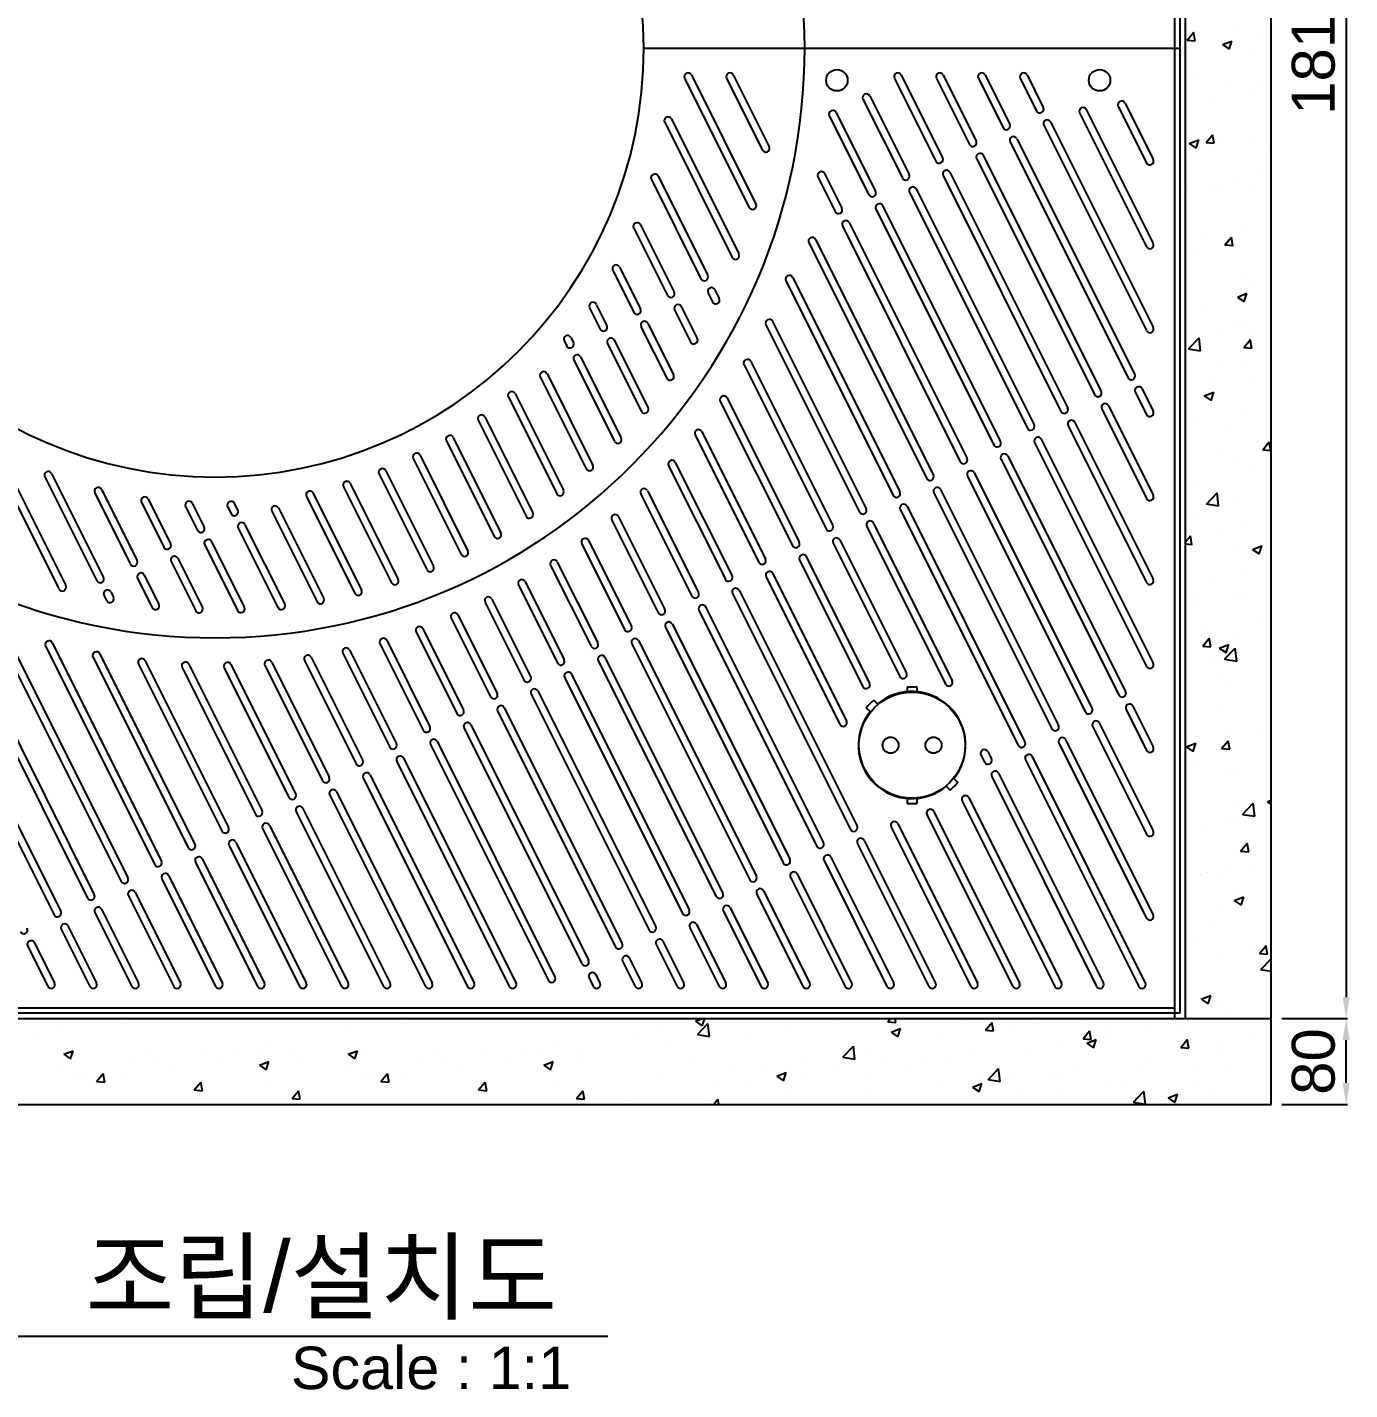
# Model space of a CAD drawing. Header units: millimetres. Extents: x 19970 to 27858, y -49763 to -44184.
# Drawn here: x 21635 to 22868, y -46984 to -45713 of the extents above; entities that cross this region are included whole.
import ezdxf
from ezdxf.enums import TextEntityAlignment as Align

# ---------------------------------------------------------------- set-up
doc = ezdxf.new("R2010")
doc.units = ezdxf.units.MM
doc.layers.add('TEXT', color=7, linetype='Continuous')
doc.layers.add('받침틀', color=251, linetype='Continuous')
doc.styles.get("Standard").update_dxf_attribs({"font": 'arial.ttf'})
doc.dimstyles.new('ISO-25', dxfattribs={"dimtxt": 40, "dimasz": 20, "dimexe": 1.25, "dimexo": 10, "dimgap": 10, "dimtad": 1, "dimdec": 0, "dimtxsty": 'Standard', "dimcen": 2.5, "dimclrd": 3, "dimclre": 3, "dimclrt": 3, "dimadec": 0, "dimazin": 0, "dimtfac": 1, "dimtdec": 0, "dimtmove": 0, "dimatfit": 3, "dimfxl": 0, "dimarcsym": 0})

# ---------------------------------------------------------------- blocks, each defined once
blk = doc.blocks.new('*D30')
at = {"color": 3, "lineweight": -2, "transparency": 16777216}
for p, q in [((22845.5, -44827.9), (22866.1, -44827.9)), ((22864.8, -44847.9), (22864.8, -46617.9)), ((22804.9, -46637.9), (22866.1, -46637.9))]:
    blk.add_line(p, q, dxfattribs=at)
at = {"color": 3, "transparency": 16777216}
for points in [[(22861.5, -44847.9), (22868.2, -44847.9), (22864.8, -44827.9)], [(22861.5, -46617.9), (22868.2, -46617.9), (22864.8, -46637.9)]]:
    blk.add_solid(points, dxfattribs=at)
at = {"layer": 'Defpoints', "color": 0, "transparency": 16777216}
for p in [(22835.5, -44827.9), (22794.9, -46637.9), (22864.8, -46637.9)]:
    blk.add_point(p, dxfattribs=at)
at = {"color": 3, "transparency": 16777216, "insert": (22834.4, -45732.9), "char_height": 40, "attachment_point": 5, "rotation": 90}
blk.add_mtext('1810', dxfattribs=at)
blk = doc.blocks.new('*D31')
at = {"color": 3, "lineweight": -2, "transparency": 16777216}
for p, q in [((22854.8, -46637.9), (22863.6, -46637.9)), ((22864.8, -46697.9), (22864.8, -46657.9)), ((22804.9, -46717.9), (22866.1, -46717.9))]:
    blk.add_line(p, q, dxfattribs=at)
at = {"color": 3, "transparency": 16777216}
for points in [[(22861.5, -46657.9), (22868.2, -46657.9), (22864.8, -46637.9)], [(22861.5, -46697.9), (22868.2, -46697.9), (22864.8, -46717.9)]]:
    blk.add_solid(points, dxfattribs=at)
at = {"layer": 'Defpoints', "color": 0, "transparency": 16777216}
for p in [(22864.8, -46637.9), (22864.8, -46637.9), (22794.9, -46717.9)]:
    blk.add_point(p, dxfattribs=at)
at = {"color": 3, "transparency": 16777216, "insert": (22834.4, -46677.9), "char_height": 40, "attachment_point": 5, "rotation": 90}
blk.add_mtext('80', dxfattribs=at)
blk = doc.blocks.new('AG1818')
for p, q in [((18810.4, -47756.5), (18810.4, -48656.5)), ((18310.4, -48656.5), (18810.4, -48656.5)), ((18810.4, -48656.5), (18810.4, -49556.5)), ((18348.4, -48684.7), (18408.6, -48805.1)), ((18354.7, -48681.5), (18414.9, -48801.9)), ((18387.6, -48684.7), (18421.1, -48751.6)), ((18393.8, -48681.5), (18427.3, -48748.5)), ((18544.1, -48684.7), (18582.8, -48762)), ((18550.4, -48681.5), (18589, -48758.9)), ((18583.2, -48684.7), (18614.1, -48746.3)), ((18589.5, -48681.5), (18620.3, -48743.2)), ((18622.4, -48684.7), (18645.4, -48730.7)), ((18628.6, -48681.5), (18651.6, -48727.6)), ((18661.5, -48684.7), (18676.7, -48715)), ((18667.8, -48681.5), (18682.9, -48711.9)), ((18521, -48701), (18557.7, -48774.5)), ((18489.6, -48716.5), (18526.4, -48790.2)), ((18514.7, -48704.2), (18551.5, -48777.6)), ((18723, -48713.9), (18785.4, -48838.6)), ((18752.9, -48710.9), (18779.2, -48763.5)), ((18759.2, -48707.8), (18785.4, -48760.4)), ((18329.8, -48725.6), (18392.8, -48851.7)), ((18336.1, -48722.5), (18399.1, -48848.5)), ((18483.3, -48719.7), (18520.2, -48793.3)), ((18683.4, -48728.4), (18779.2, -48920)), ((18689.6, -48725.3), (18785.4, -48916.9)), ((18716.8, -48717), (18779.2, -48841.8)), ((18658.3, -48741), (18768.3, -48960.8)), ((18652.1, -48744.1), (18762, -48964)), ((18620.8, -48759.8), (18730.7, -48979.6)), ((18627, -48756.6), (18737, -48976.5)), ((18317.4, -48779.1), (18363.6, -48871.6)), ((18323.7, -48776), (18369.9, -48868.4)), ((18472.7, -48776.7), (18488.8, -48808.9)), ((18479, -48773.6), (18495.1, -48805.8)), ((18589.5, -48775.4), (18699.4, -48995.3)), ((18595.7, -48772.3), (18705.7, -48992.2)), ((18558.2, -48791.1), (18668.1, -49010.9)), ((18564.4, -48787.9), (18674.4, -49007.8)), ((18533.1, -48803.6), (18643.1, -49023.5)), ((18526.9, -48806.7), (18636.8, -49026.6)), ((18300.9, -48824.4), (18332.3, -48887.2)), ((18307.2, -48821.2), (18338.6, -48884.1)), ((18495.6, -48822.4), (18605.5, -49042.2)), ((18501.8, -48819.2), (18611.8, -49039.1)), ((18464.2, -48838), (18574.2, -49057.9)), ((18470.5, -48834.9), (18580.4, -49054.8)), ((18281.5, -48863.8), (18301, -48902.9)), ((18287.7, -48860.7), (18307.3, -48899.7)), ((18376.6, -48881.8), (18380.7, -48890)), ((18442.9, -48873.6), (18542.9, -49073.5)), ((18449.2, -48870.5), (18549.1, -49070.4)), ((18370.3, -48885), (18374.4, -48893.1)), ((18259.8, -48898.6), (18269.7, -48918.5)), ((18266, -48895.5), (18276, -48915.4)), ((18339, -48900.6), (18353.9, -48930.5)), ((18345.3, -48897.5), (18360.2, -48927.3)), ((18307.7, -48916.3), (18331.7, -48964.3)), ((18314, -48913.1), (18338, -48961.2)), ((18424.3, -48914.6), (18511.6, -49089.2)), ((18430.5, -48911.5), (18517.8, -49086.1)), ((18236.1, -48929.6), (18238.4, -48934.2)), ((18242.4, -48926.5), (18244.7, -48931)), ((18276.4, -48931.9), (18308, -48995.1)), ((18282.7, -48928.8), (18314.3, -48992)), ((18251.4, -48944.5), (18289.2, -49020.1)), ((18245.1, -48947.6), (18282.9, -49023.2)), ((18403.8, -48951.9), (18480.3, -49104.8)), ((18410.1, -48948.8), (18486.5, -49101.7)), ((18213.8, -48963.2), (18256.6, -49048.8)), ((18220.1, -48960.1), (18262.9, -49045.7)), ((18184, -48981.8), (18229.1, -49072.1)), ((18190.2, -48978.7), (18235.3, -49068.9)), ((18388, -48982.8), (18455.2, -49117.4)), ((18768.7, -48977.4), (18779.2, -48998.3)), ((18775, -48974.3), (18785.4, -48995.2)), ((18381.7, -48986), (18449, -49120.5)), ((18737.4, -48993), (18779.2, -49076.6)), ((18743.7, -48989.9), (18785.4, -49073.4)), ((18155.7, -49003.6), (18200.5, -49093.1)), ((18162, -49000.5), (18206.7, -49089.9)), ((18706.1, -49008.7), (18779.2, -49154.8)), ((18712.4, -49005.6), (18785.4, -49151.7)), ((18132.4, -49019.6), (18177, -49108.8)), ((18358.2, -49017.3), (18417.7, -49136.2)), ((18364.5, -49014.1), (18423.9, -49133)), ((18681.1, -49021.2), (18785.4, -49230)), ((17700.8, -49032.8), (17764.8, -49160.9)), ((17707, -49029.7), (17771.1, -49157.8)), ((18126.2, -49022.7), (18170.8, -49111.9)), ((18674.8, -49024.4), (18779.2, -49233.1)), ((18095.3, -49039.3), (18140, -49128.7)), ((18101.6, -49036.1), (18146.3, -49125.6)), ((18333.5, -49046), (18386.4, -49151.8)), ((18339.7, -49042.9), (18392.6, -49148.7)), ((18643.5, -49040), (18753.4, -49259.9)), ((18649.8, -49036.9), (18759.7, -49256.7)), ((17751.7, -49056.4), (17800.1, -49153.3)), ((17757.9, -49053.2), (17806.4, -49150.2)), ((18063.4, -49053.7), (18108, -49142.9)), ((18069.7, -49050.6), (18114.3, -49139.8)), ((18612.2, -49055.7), (18722.1, -49275.5)), ((18618.5, -49052.5), (18728.4, -49272.4)), ((17798.2, -49071.2), (17831.4, -49137.6)), ((17804.5, -49068.1), (17837.7, -49134.5)), ((18001.9, -49071.6), (18047.1, -49162)), ((18030.2, -49065.6), (18075, -49155.1)), ((18036.4, -49062.4), (18081.2, -49152)), ((18307.5, -49072.4), (18355.1, -49167.5)), ((18313.8, -49069.3), (18361.3, -49164.3)), ((18580.9, -49071.3), (18690.8, -49291.2)), ((18587.2, -49068.2), (18697.1, -49288.1)), ((17841.8, -49080.1), (17862.7, -49122)), ((17848, -49076.9), (17869, -49118.9)), ((17882.9, -49084.1), (17894.1, -49106.3)), ((17889.2, -49081), (17900.3, -49103.2)), ((17922.2, -49084.3), (17925.4, -49090.7)), ((17928.4, -49081.2), (17931.6, -49087.6)), ((17995.6, -49074.7), (18040.8, -49165.1)), ((18555.9, -49083.8), (18665.8, -49303.7)), ((17963.4, -49088.5), (18005.6, -49172.8)), ((17969.6, -49085.3), (18011.8, -49169.7)), ((18280.5, -49096.6), (18323.7, -49183.1)), ((18286.8, -49093.5), (18330, -49180)), ((18549.6, -49087), (18659.5, -49306.8)), ((17932.1, -49104.1), (17969.1, -49178.2)), ((17938.3, -49101), (17975.4, -49175.1)), ((18518.3, -49102.6), (18591.8, -49249.6)), ((18524.5, -49099.5), (18598, -49246.5)), ((17900.8, -49119.8), (17931.4, -49181.1)), ((17907, -49116.6), (17937.7, -49178)), ((18252.4, -49118.8), (18292.4, -49198.8)), ((18258.7, -49115.6), (18298.7, -49195.6)), ((18487, -49118.3), (18549.1, -49242.5)), ((18493.2, -49115.1), (18555.4, -49239.4)), ((17869.5, -49135.4), (17892.4, -49181.2)), ((17875.7, -49132.3), (17898.6, -49178.1)), ((18229.6, -49135.8), (18267.4, -49211.3)), ((18455.7, -49133.9), (18514.7, -49251.9)), ((18461.9, -49130.8), (18520.9, -49248.8)), ((17844.4, -49147.9), (17858, -49175.1)), ((18223.4, -49138.9), (18261.1, -49214.4)), ((18430.6, -49146.4), (18499.4, -49284.1)), ((17838.2, -49151.1), (17851.7, -49178.2)), ((18193.4, -49157.1), (18229.8, -49230.1)), ((18199.6, -49154), (18236.1, -49226.9)), ((18424.4, -49149.6), (18493.2, -49287.2)), ((17806.8, -49166.7), (17809.3, -49171.7)), ((17813.1, -49163.6), (17815.6, -49168.6)), ((18162.4, -49173.4), (18198.5, -49245.7)), ((18168.6, -49170.3), (18204.8, -49242.6)), ((18393.1, -49165.2), (18503, -49385.1)), ((18399.3, -49162.1), (18509.3, -49382)), ((18136.9, -49185.1), (18173.5, -49258.2)), ((18361.8, -49180.9), (18471.7, -49400.8)), ((18368, -49177.7), (18478, -49397.6)), ((18104.2, -49197.9), (18142.2, -49273.9)), ((18130.6, -49188.2), (18167.2, -49261.4)), ((18330.5, -49196.5), (18440.4, -49416.4)), ((18336.7, -49193.4), (18446.7, -49413.3)), ((17719.2, -49210.5), (17829.1, -49430.4)), ((17758.6, -49211.1), (17860.4, -49414.8)), ((18064.2, -49211.9), (18104.6, -49292.7)), ((18070.5, -49208.8), (18110.9, -49289.5)), ((18097.9, -49201), (18135.9, -49277)), ((18299.2, -49212.2), (18409.1, -49432.1)), ((18305.4, -49209), (18415.3, -49428.9)), ((17712.9, -49213.7), (17822.9, -49433.6)), ((17752.4, -49214.3), (17854.2, -49417.9)), ((17796.6, -49224.5), (17885.5, -49402.2)), ((17802.9, -49221.4), (17891.7, -49399.1)), ((18000.1, -49224.5), (18048.3, -49320.9)), ((18029.6, -49220.8), (18073.3, -49308.3)), ((18035.8, -49217.7), (18079.6, -49305.2)), ((18274.1, -49224.7), (18384, -49444.6)), ((17681.6, -49229.3), (17791.6, -49449.2)), ((17687.9, -49226.2), (17797.8, -49446.1)), ((17839, -49231), (17916.8, -49386.6)), ((17845.2, -49227.8), (17923, -49383.5)), ((17879.7, -49234.1), (17948.1, -49370.9)), ((17886, -49231), (17954.3, -49367.8)), ((17919, -49234.5), (17979.4, -49355.3)), ((17925.2, -49231.3), (17985.7, -49352.2)), ((17957, -49232.2), (18010.7, -49339.6)), ((17963.3, -49229.1), (18017, -49336.5)), ((17993.8, -49227.6), (18042, -49324)), ((18267.8, -49227.8), (18377.8, -49447.7)), ((17650.3, -49245), (17760.3, -49464.9)), ((17656.6, -49241.8), (17766.5, -49461.7)), ((18236.5, -49243.5), (18346.5, -49463.4)), ((18242.8, -49240.4), (18352.7, -49460.2)), ((18205.2, -49259.1), (18315.2, -49479)), ((18211.5, -49256), (18321.4, -49475.9)), ((18173.9, -49274.8), (18283.9, -49494.7)), ((18180.2, -49271.7), (18290.1, -49491.5)), ((18760.2, -49273.3), (18779.2, -49311.4)), ((18766.4, -49270.2), (18785.4, -49308.2)), ((18148.9, -49287.3), (18258.8, -49507.2)), ((18735.1, -49285.8), (18785.4, -49386.5)), ((18142.6, -49290.4), (18252.6, -49510.3)), ((18728.8, -49288.9), (18779.2, -49389.6)), ((18111.3, -49306.1), (18221.3, -49526)), ((18117.6, -49303), (18227.5, -49522.8)), ((18631.1, -49312.5), (18634.5, -49319.4)), ((18697.5, -49304.6), (18779.2, -49467.9)), ((18703.8, -49301.5), (18785.4, -49464.7)), ((18080, -49321.8), (18184.9, -49531.5)), ((18086.3, -49318.7), (18191.2, -49528.4)), ((18624.8, -49315.6), (18628.2, -49322.5)), ((18666.2, -49320.3), (18771.9, -49531.5)), ((18672.5, -49317.1), (18778.1, -49528.4)), ((18048.7, -49337.4), (18145.8, -49531.5)), ((18055, -49334.3), (18152, -49528.4)), ((18634.9, -49335.9), (18732.7, -49531.5)), ((18641.2, -49332.8), (18739, -49528.4)), ((18023.7, -49349.9), (18112.9, -49528.4)), ((18017.4, -49353.1), (18106.6, -49531.5)), ((18607.2, -49358.7), (18693.6, -49531.5)), ((18613.4, -49355.5), (18699.9, -49528.4)), ((17986.1, -49368.7), (18067.5, -49531.5)), ((17992.4, -49365.6), (18073.8, -49528.4)), ((18574.4, -49371.4), (18654.5, -49531.5)), ((18580.7, -49368.3), (18660.7, -49528.4)), ((17954.8, -49384.4), (18028.4, -49531.5)), ((17961.1, -49381.2), (18034.6, -49528.4)), ((18541, -49382.9), (18615.4, -49531.5)), ((18547.3, -49379.7), (18621.6, -49528.4)), ((17923.5, -49400), (17989.3, -49531.5)), ((17929.8, -49396.9), (17995.5, -49528.4)), ((18509.7, -49398.5), (18576.2, -49531.5)), ((18516, -49395.4), (18582.5, -49528.4)), ((17892.2, -49415.7), (17950.1, -49531.5)), ((17898.4, -49412.5), (17956.4, -49528.4)), ((18478.4, -49414.2), (18537.1, -49531.5)), ((18484.7, -49411), (18543.4, -49528.4)), ((17867.1, -49428.2), (17917.3, -49528.4)), ((18453.4, -49426.7), (18504.2, -49528.4)), ((17860.9, -49431.3), (17911, -49531.5)), ((18447.1, -49429.8), (18498, -49531.5)), ((17829.6, -49447), (17871.9, -49531.5)), ((17835.8, -49443.8), (17878.1, -49528.4)), ((18415.8, -49445.5), (18458.8, -49531.5)), ((18422.1, -49442.3), (18465.1, -49528.4)), ((17798.3, -49462.6), (17832.7, -49531.5)), ((17804.5, -49459.5), (17839, -49528.4)), ((18384.5, -49461.1), (18419.7, -49531.5)), ((18390.8, -49458), (18426, -49528.4)), ((17767, -49478.3), (17793.6, -49531.5)), ((17773.2, -49475.1), (17799.9, -49528.4)), ((18353.2, -49476.8), (18380.6, -49531.5)), ((18359.4, -49473.6), (18386.8, -49528.4)), ((17741.9, -49490.8), (17760.7, -49528.4)), ((18328.1, -49489.3), (18347.7, -49528.4)), ((17735.7, -49493.9), (17754.5, -49531.5)), ((18321.9, -49492.4), (18341.4, -49531.5)), ((18290.6, -49508.1), (18302.3, -49531.5)), ((18296.8, -49505), (18308.6, -49528.4)), ((18259.3, -49523.7), (18263.2, -49531.5)), ((18265.5, -49520.6), (18269.4, -49528.4)), ((18810.4, -49556.5), (17010.4, -49556.5))]:
    blk.add_line(p, q)
blk.add_lwpolyline([(18524.8, -49264.6, 0.045549), (18517.8, -49271.8), (18521.4, -49275.3, 0.904534), (18592.5, -49344.9), (18596.1, -49348.4, 0.045549), (18603.1, -49341.3), (18599.5, -49337.8, 0.904534), (18528.4, -49268.1)], format="xyb", close=True)
for centre in [(18490.4, -48686.5), (18735.4, -48686.5)]:
    blk.add_circle(centre, 10)
for centre, radius, start, end in [((17910.4, -48656.5), 550, 0, 180), ((17910.4, -48656.5), 400, 0, 180), ((17910.4, -48656.5), 550, 180, 0), ((17910.4, -48656.5), 400, 180, 0), ((18351.6, -48683.1), 3.5, 26.5651, 206.5651), ((18390.7, -48683.1), 3.5, 26.5651, 206.5651), ((18547.2, -48683.1), 3.5, 26.5651, 206.5651), ((18586.4, -48683.1), 3.5, 26.5651, 206.5651), ((18625.5, -48683.1), 3.5, 26.5651, 206.5651), ((18664.6, -48683.1), 3.5, 26.5651, 206.5651), ((18517.8, -48702.6), 3.5, 26.5651, 206.5651), ((18486.5, -48718.1), 3.5, 26.5651, 206.5651), ((18679.8, -48713.5), 3.5, 206.5651, 26.5651), ((18719.9, -48715.4), 3.5, 26.5651, 206.5651), ((18756, -48709.4), 3.5, 26.5651, 206.5651), ((18332.9, -48724.1), 3.5, 26.5651, 206.5651), ((18648.5, -48729.1), 3.5, 206.5651, 26.5651), ((18686.5, -48726.9), 3.5, 26.5651, 206.5651), ((18655.2, -48742.5), 3.5, 26.5651, 206.5651), ((18424.2, -48750.1), 3.5, 206.5651, 26.5651), ((18617.2, -48744.8), 3.5, 206.5651, 26.5651), ((18623.9, -48758.2), 3.5, 26.5651, 206.5651), ((18585.9, -48760.4), 3.5, 206.5651, 26.5651), ((18782.3, -48762), 3.5, 206.5651, 26.5651), ((18320.5, -48777.5), 3.5, 26.5651, 206.5651), ((18475.9, -48775.2), 3.5, 26.5651, 206.5651), ((18554.6, -48776.1), 3.5, 206.5651, 26.5651), ((18592.6, -48773.8), 3.5, 26.5651, 206.5651), ((18523.3, -48791.7), 3.5, 206.5651, 26.5651), ((18561.3, -48789.5), 3.5, 26.5651, 206.5651), ((18411.8, -48803.5), 3.5, 206.5651, 26.5651), ((18530, -48805.1), 3.5, 26.5651, 206.5651), ((18492, -48807.4), 3.5, 206.5651, 26.5651), ((18498.7, -48820.8), 3.5, 26.5651, 206.5651), ((18304, -48822.8), 3.5, 26.5651, 206.5651), ((18467.4, -48836.5), 3.5, 26.5651, 206.5651), ((18782.3, -48840.2), 3.5, 206.5651, 26.5651), ((18395.9, -48850.1), 3.5, 206.5651, 26.5651), ((18284.6, -48862.2), 3.5, 26.5651, 206.5651), ((18366.8, -48870), 3.5, 206.5651, 26.5651), ((18446, -48872), 3.5, 26.5651, 206.5651), ((18373.5, -48883.4), 3.5, 26.5651, 206.5651), ((18262.9, -48897), 3.5, 26.5651, 206.5651), ((18335.5, -48885.6), 3.5, 206.5651, 26.5651), ((18377.5, -48891.6), 3.5, 206.5651, 26.5651), ((18304.1, -48901.3), 3.5, 206.5651, 26.5651), ((18342.2, -48899.1), 3.5, 26.5651, 206.5651), ((18272.8, -48916.9), 3.5, 206.5651, 26.5651), ((18310.9, -48914.7), 3.5, 26.5651, 206.5651), ((18427.4, -48913), 3.5, 26.5651, 206.5651), ((18782.3, -48918.5), 3.5, 206.5651, 26.5651), ((18239.2, -48928), 3.5, 26.5651, 206.5651), ((18241.5, -48932.6), 3.5, 206.5651, 26.5651), ((18279.6, -48930.4), 3.5, 26.5651, 206.5651), ((18357.1, -48928.9), 3.5, 206.5651, 26.5651), ((18248.2, -48946), 3.5, 26.5651, 206.5651), ((18216.9, -48961.7), 3.5, 26.5651, 206.5651), ((18406.9, -48950.3), 3.5, 26.5651, 206.5651), ((18334.9, -48962.8), 3.5, 206.5651, 26.5651), ((18765.1, -48962.4), 3.5, 206.5651, 26.5651), ((18187.1, -48980.3), 3.5, 26.5651, 206.5651), ((18384.8, -48984.4), 3.5, 26.5651, 206.5651), ((18733.8, -48978.1), 3.5, 206.5651, 26.5651), ((18771.9, -48975.8), 3.5, 26.5651, 206.5651), ((18311.2, -48993.6), 3.5, 206.5651, 26.5651), ((18702.5, -48993.7), 3.5, 206.5651, 26.5651), ((18740.6, -48991.5), 3.5, 26.5651, 206.5651), ((18782.3, -48996.7), 3.5, 206.5651, 26.5651), ((18158.9, -49002), 3.5, 26.5651, 206.5651), ((18671.2, -49009.4), 3.5, 206.5651, 26.5651), ((18709.2, -49007.1), 3.5, 26.5651, 206.5651), ((18129.3, -49021.2), 3.5, 26.5651, 206.5651), ((18286.1, -49021.7), 3.5, 206.5651, 26.5651), ((18361.3, -49015.7), 3.5, 26.5651, 206.5651), ((18677.9, -49022.8), 3.5, 26.5651, 206.5651), ((18098.4, -49037.7), 3.5, 26.5651, 206.5651), ((18639.9, -49025), 3.5, 206.5651, 26.5651), ((18259.7, -49047.2), 3.5, 206.5651, 26.5651), ((18336.6, -49044.4), 3.5, 26.5651, 206.5651), ((18608.6, -49040.7), 3.5, 206.5651, 26.5651), ((18646.6, -49038.4), 3.5, 26.5651, 206.5651), ((17754.8, -49054.8), 3.5, 26.5651, 206.5651), ((18066.5, -49052.2), 3.5, 26.5651, 206.5651), ((18577.3, -49056.3), 3.5, 206.5651, 26.5651), ((18615.3, -49054.1), 3.5, 26.5651, 206.5651), ((17801.4, -49069.7), 3.5, 26.5651, 206.5651), ((17998.8, -49073.1), 3.5, 26.5651, 206.5651), ((18033.3, -49064), 3.5, 26.5651, 206.5651), ((18232.2, -49070.5), 3.5, 206.5651, 26.5651), ((18310.7, -49070.8), 3.5, 26.5651, 206.5651), ((18546, -49072), 3.5, 206.5651, 26.5651), ((18584, -49069.7), 3.5, 26.5651, 206.5651), ((17844.9, -49078.5), 3.5, 26.5651, 206.5651), ((17886.1, -49082.6), 3.5, 26.5651, 206.5651), ((17925.3, -49082.7), 3.5, 26.5651, 206.5651), ((17966.5, -49086.9), 3.5, 26.5651, 206.5651), ((18552.7, -49085.4), 3.5, 26.5651, 206.5651), ((18782.3, -49075), 3.5, 206.5651, 26.5651), ((17928.5, -49089.1), 3.5, 206.5651, 26.5651), ((18203.6, -49091.5), 3.5, 206.5651, 26.5651), ((18283.6, -49095.1), 3.5, 26.5651, 206.5651), ((18514.7, -49087.6), 3.5, 206.5651, 26.5651), ((18521.4, -49101), 3.5, 26.5651, 206.5651), ((17897.2, -49104.8), 3.5, 206.5651, 26.5651), ((17935.2, -49102.5), 3.5, 26.5651, 206.5651), ((18173.9, -49110.4), 3.5, 206.5651, 26.5651), ((18483.4, -49103.3), 3.5, 206.5651, 26.5651), ((17865.9, -49120.4), 3.5, 206.5651, 26.5651), ((17903.9, -49118.2), 3.5, 26.5651, 206.5651), ((18255.6, -49117.2), 3.5, 26.5651, 206.5651), ((18452.1, -49118.9), 3.5, 206.5651, 26.5651), ((18490.1, -49116.7), 3.5, 26.5651, 206.5651), ((17834.6, -49136.1), 3.5, 206.5651, 26.5651), ((17872.6, -49133.8), 3.5, 26.5651, 206.5651), ((18143.1, -49127.1), 3.5, 206.5651, 26.5651), ((18226.5, -49137.3), 3.5, 26.5651, 206.5651), ((18420.8, -49134.6), 3.5, 206.5651, 26.5651), ((18458.8, -49132.4), 3.5, 26.5651, 206.5651), ((17841.3, -49149.5), 3.5, 26.5651, 206.5651), ((18111.1, -49141.4), 3.5, 206.5651, 26.5651), ((18389.5, -49150.2), 3.5, 206.5651, 26.5651), ((18427.5, -49148), 3.5, 26.5651, 206.5651), ((17768, -49159.4), 3.5, 206.5651, 26.5651), ((17803.3, -49151.7), 3.5, 206.5651, 26.5651), ((18078.1, -49153.5), 3.5, 206.5651, 26.5651), ((18196.5, -49155.6), 3.5, 26.5651, 206.5651), ((18396.2, -49163.7), 3.5, 26.5651, 206.5651), ((18782.3, -49153.3), 3.5, 206.5651, 26.5651), ((17810, -49165.2), 3.5, 26.5651, 206.5651), ((17812.5, -49170.1), 3.5, 206.5651, 26.5651), ((18008.7, -49171.3), 3.5, 206.5651, 26.5651), ((18043.9, -49163.5), 3.5, 206.5651, 26.5651), ((18165.5, -49171.8), 3.5, 26.5651, 206.5651), ((18358.2, -49165.9), 3.5, 206.5651, 26.5651), ((17854.9, -49176.7), 3.5, 206.5651, 26.5651), ((17895.5, -49179.7), 3.5, 206.5651, 26.5651), ((17934.6, -49179.5), 3.5, 206.5651, 26.5651), ((17972.3, -49176.7), 3.5, 206.5651, 26.5651), ((18133.8, -49186.6), 3.5, 26.5651, 206.5651), ((18326.9, -49181.5), 3.5, 206.5651, 26.5651), ((18364.9, -49179.3), 3.5, 26.5651, 206.5651), ((18101.1, -49199.5), 3.5, 26.5651, 206.5651), ((18295.6, -49197.2), 3.5, 206.5651, 26.5651), ((18333.6, -49195), 3.5, 26.5651, 206.5651), ((17755.5, -49212.7), 3.5, 26.5651, 206.5651), ((18067.4, -49210.4), 3.5, 26.5651, 206.5651), ((18264.3, -49212.9), 3.5, 206.5651, 26.5651), ((18302.3, -49210.6), 3.5, 26.5651, 206.5651), ((17799.7, -49222.9), 3.5, 26.5651, 206.5651), ((17997, -49226.1), 3.5, 26.5651, 206.5651), ((18032.7, -49219.3), 3.5, 26.5651, 206.5651), ((18271, -49226.3), 3.5, 26.5651, 206.5651), ((17842.1, -49229.4), 3.5, 26.5651, 206.5651), ((17882.8, -49232.6), 3.5, 26.5651, 206.5651), ((17922.1, -49232.9), 3.5, 26.5651, 206.5651), ((17960.1, -49230.7), 3.5, 26.5651, 206.5651), ((18233, -49228.5), 3.5, 206.5651, 26.5651), ((18782.3, -49231.5), 3.5, 206.5651, 26.5651), ((18201.7, -49244.2), 3.5, 206.5651, 26.5651), ((18239.7, -49241.9), 3.5, 26.5651, 206.5651), ((18517.8, -49250.3), 3.5, 206.5651, 26.5651), ((18552.2, -49241), 3.5, 206.5651, 26.5651), ((18594.9, -49248), 3.5, 206.5651, 26.5651), ((18170.4, -49259.8), 3.5, 206.5651, 26.5651), ((18208.4, -49257.6), 3.5, 26.5651, 206.5651), ((18756.6, -49258.3), 3.5, 206.5651, 26.5651), ((18139, -49275.5), 3.5, 206.5651, 26.5651), ((18177.1, -49273.2), 3.5, 26.5651, 206.5651), ((18725.3, -49274), 3.5, 206.5651, 26.5651), ((18763.3, -49271.7), 3.5, 26.5651, 206.5651), ((18145.8, -49288.9), 3.5, 26.5651, 206.5651), ((18496.3, -49285.6), 3.5, 206.5651, 26.5651), ((18694, -49289.6), 3.5, 206.5651, 26.5651), ((18732, -49287.4), 3.5, 26.5651, 206.5651), ((18107.7, -49291.1), 3.5, 206.5651, 26.5651), ((18114.5, -49304.5), 3.5, 26.5651, 206.5651), ((18700.7, -49303), 3.5, 26.5651, 206.5651), ((18076.4, -49306.8), 3.5, 206.5651, 26.5651), ((18627.9, -49314.1), 3.5, 26.5651, 206.5651), ((18662.7, -49305.3), 3.5, 206.5651, 26.5651), ((18782.3, -49309.8), 3.5, 206.5651, 26.5651), ((18045.1, -49322.4), 3.5, 206.5651, 26.5651), ((18083.1, -49320.2), 3.5, 26.5651, 206.5651), ((18631.4, -49320.9), 3.5, 206.5651, 26.5651), ((18669.4, -49318.7), 3.5, 26.5651, 206.5651), ((18013.8, -49338.1), 3.5, 206.5651, 26.5651), ((18051.8, -49335.8), 3.5, 26.5651, 206.5651), ((18638.1, -49334.3), 3.5, 26.5651, 206.5651), ((18020.5, -49351.5), 3.5, 26.5651, 206.5651), ((17982.5, -49353.7), 3.5, 206.5651, 26.5651), ((17989.2, -49367.1), 3.5, 26.5651, 206.5651), ((18610.3, -49357.1), 3.5, 26.5651, 206.5651), ((17951.2, -49369.4), 3.5, 206.5651, 26.5651), ((18577.6, -49369.9), 3.5, 26.5651, 206.5651), ((17919.9, -49385), 3.5, 206.5651, 26.5651), ((17957.9, -49382.8), 3.5, 26.5651, 206.5651), ((18506.1, -49383.5), 3.5, 206.5651, 26.5651), ((18544.1, -49381.3), 3.5, 26.5651, 206.5651), ((18782.3, -49388.1), 3.5, 206.5651, 26.5651), ((17888.6, -49400.7), 3.5, 206.5651, 26.5651), ((17926.6, -49398.4), 3.5, 26.5651, 206.5651), ((18474.8, -49399.2), 3.5, 206.5651, 26.5651), ((18512.8, -49396.9), 3.5, 26.5651, 206.5651), ((17857.3, -49416.3), 3.5, 206.5651, 26.5651), ((17895.3, -49414.1), 3.5, 26.5651, 206.5651), ((18443.5, -49414.8), 3.5, 206.5651, 26.5651), ((18481.5, -49412.6), 3.5, 26.5651, 206.5651), ((17864, -49429.7), 3.5, 26.5651, 206.5651), ((18450.2, -49428.3), 3.5, 26.5651, 206.5651), ((17826, -49432), 3.5, 206.5651, 26.5651), ((18412.2, -49430.5), 3.5, 206.5651, 26.5651), ((18418.9, -49443.9), 3.5, 26.5651, 206.5651), ((17794.7, -49447.6), 3.5, 206.5651, 26.5651), ((17832.7, -49445.4), 3.5, 26.5651, 206.5651), ((18380.9, -49446.1), 3.5, 206.5651, 26.5651), ((17763.4, -49463.3), 3.5, 206.5651, 26.5651), ((17801.4, -49461.1), 3.5, 26.5651, 206.5651), ((18349.6, -49461.8), 3.5, 206.5651, 26.5651), ((18387.6, -49459.6), 3.5, 26.5651, 206.5651), ((18782.3, -49466.3), 3.5, 206.5651, 26.5651), ((17732.1, -49478.9), 3.5, 206.5651, 26.5651), ((17770.1, -49476.7), 3.5, 26.5651, 206.5651), ((18318.3, -49477.4), 3.5, 206.5651, 26.5651), ((18356.3, -49475.2), 3.5, 26.5651, 206.5651), ((17738.8, -49492.4), 3.5, 26.5651, 206.5651), ((18287, -49493.1), 3.5, 206.5651, 26.5651), ((18325, -49490.9), 3.5, 26.5651, 206.5651), ((18293.7, -49506.5), 3.5, 26.5651, 206.5651), ((18255.7, -49508.8), 3.5, 206.5651, 26.5651), ((17757.6, -49530), 3.5, 206.5651, 26.5651), ((17796.7, -49530), 3.5, 206.5651, 26.5651), ((17835.9, -49530), 3.5, 206.5651, 26.5651), ((17875, -49530), 3.5, 206.5651, 26.5651), ((17914.1, -49530), 3.5, 206.5651, 26.5651), ((17953.3, -49530), 3.5, 206.5651, 26.5651), ((17992.4, -49530), 3.5, 206.5651, 26.5651), ((18031.5, -49530), 3.5, 206.5651, 26.5651), ((18070.6, -49530), 3.5, 206.5651, 26.5651), ((18109.8, -49530), 3.5, 206.5651, 26.5651), ((18148.9, -49530), 3.5, 206.5651, 26.5651), ((18188, -49530), 3.5, 206.5651, 26.5651), ((18224.4, -49524.4), 3.5, 206.5651, 26.5651), ((18262.4, -49522.2), 3.5, 26.5651, 206.5651), ((18266.3, -49530), 3.5, 206.5651, 26.5651), ((18305.4, -49530), 3.5, 206.5651, 26.5651), ((18344.6, -49530), 3.5, 206.5651, 26.5651), ((18383.7, -49530), 3.5, 206.5651, 26.5651), ((18422.8, -49530), 3.5, 206.5651, 26.5651), ((18462, -49530), 3.5, 206.5651, 26.5651), ((18501.1, -49530), 3.5, 206.5651, 26.5651), ((18540.2, -49530), 3.5, 206.5651, 26.5651), ((18579.4, -49530), 3.5, 206.5651, 26.5651), ((18618.5, -49530), 3.5, 206.5651, 26.5651), ((18657.6, -49530), 3.5, 206.5651, 26.5651), ((18696.7, -49530), 3.5, 206.5651, 26.5651), ((18735.9, -49530), 3.5, 206.5651, 26.5651), ((18775, -49530), 3.5, 206.5651, 26.5651)]:
    blk.add_arc(centre, radius, start, end)
blk = doc.blocks.new('A$C6562381F')
for p, q in [((4.5, 54.5), (-4.5, 54.5)), ((-4.5, 49.3), (-4.5, 54.5)), ((4.5, 49.3), (4.5, 54.5)), ((-4.5, -54.5), (-4.5, -49.3)), ((4.5, -54.5), (4.5, -49.3)), ((4.5, -54.5), (-4.5, -54.5))]:
    blk.add_line(p, q)
for centre, radius in [((0, 0), 49.5), ((-20, 0), 7.5), ((20, 0), 7.5)]:
    blk.add_circle(centre, radius)

msp = doc.modelspace()

# ---------------------------------------------------------------- linework, layer by layer
at = {"linetype": 'Continuous'}
for p, q in [((22716.5, -45725.3), (22722.6, -45718)), ((22724, -45726), (22722.5, -45718)), ((22764.1, -45713.8), (22764.1, -45713.8)), ((22716.5, -45725.3), (22724.1, -45726)), ((22723, -45728), (22723, -45728)), ((22749.4, -45729.6), (22758.3, -45726.2)), ((22749.4, -45729.6), (22755.7, -45733.9)), ((22755.7, -45733.9), (22758.3, -45726.2)), ((22784.5, -45719.7), (22784.5, -45719.7)), ((22778.9, -45734.5), (22778.9, -45734.5)), ((22790.8, -45730.9), (22790.8, -45730.9)), ((22724.1, -45760.7), (22724.1, -45760.7)), ((22782.8, -45765.6), (22782.8, -45765.6)), ((22738.8, -45778.4), (22738.8, -45778.4)), ((22751.1, -45769.8), (22751.1, -45769.8)), ((22777.4, -45776.8), (22777.4, -45776.8)), ((22718.5, -45821.7), (22727.4, -45818.3)), ((22724.8, -45826), (22727.4, -45818.3)), ((22734.1, -45820.9), (22740.2, -45813.6)), ((22741.6, -45821.5), (22740.1, -45813.6)), ((22749.4, -45815.7), (22749.4, -45815.7)), ((22775.8, -45819.1), (22775.8, -45819.1)), ((22717.6, -45819.9), (22717.6, -45819.9)), ((22718.5, -45821.7), (22724.8, -45826)), ((22734.1, -45820.9), (22741.7, -45821.5)), ((22792.9, -45823.8), (22792.9, -45823.8)), ((22718.9, -45836.5), (22718.9, -45836.5)), ((22781.9, -45846.2), (22781.9, -45846.2)), ((22716, -45865.8), (22716, -45865.8)), ((22740.8, -45860.4), (22740.8, -45860.4)), ((22749.3, -45864.4), (22749.3, -45864.4)), ((22764.1, -45859.5), (22764.1, -45859.5)), ((22774.3, -45861.4), (22774.3, -45861.4)), ((22794.3, -45872.9), (22794.9, -45872.7)), ((22794.3, -45872.9), (22794.9, -45873.2)), ((22772.7, -45903.6), (22772.7, -45903.6)), ((22730.7, -45909.6), (22730.7, -45909.6)), ((22751.7, -45916.4), (22757.8, -45909.1)), ((22751.7, -45916.4), (22759.3, -45917)), ((22756.6, -45910.7), (22756.6, -45910.7)), ((22759.2, -45917.1), (22757.8, -45909.1)), ((22723.7, -45921.5), (22723.7, -45921.5)), ((22771.2, -45945.9), (22771.2, -45945.9)), ((22777.5, -45949.1), (22777.5, -45949.1)), ((22763.4, -45965), (22772.3, -45961.5)), ((22763.4, -45965), (22769.8, -45969.2)), ((22769.8, -45969.2), (22772.3, -45961.6)), ((22731.9, -45975.6), (22731.9, -45975.6)), ((22792.6, -45984.6), (22792.6, -45984.6)), ((22718.5, -45997.3), (22718.5, -45997.3)), ((22758.6, -45992.7), (22758.6, -45992.7)), ((22769.6, -45988.2), (22769.6, -45988.2)), ((22775.9, -45995), (22775.9, -45995)), ((22717.7, -46013.2), (22727.6, -46002.9)), ((22729, -46015), (22727.6, -46002.9)), ((22744.1, -45999.2), (22744.1, -45999.2)), ((22769.3, -46011.9), (22775.5, -46004.6)), ((22776.9, -46012.6), (22775.4, -46004.6)), ((22717.7, -46013.2), (22729, -46015)), ((22769.3, -46011.9), (22776.9, -46012.6)), ((22748.9, -46025.2), (22748.9, -46025.2)), ((22768.1, -46030.5), (22768.1, -46030.5)), ((22742.5, -46045.1), (22742.5, -46045.1)), ((22774.4, -46043), (22774.4, -46043)), ((22790.6, -46038.8), (22790.6, -46038.8)), ((22732.5, -46057.1), (22741.4, -46053.6)), ((22732.5, -46057.1), (22738.8, -46061.3)), ((22738.8, -46061.3), (22741.4, -46053.6)), ((22766.6, -46072.7), (22766.6, -46072.7)), ((22723.4, -46082.4), (22723.4, -46082.4)), ((22757.2, -46088.9), (22757.2, -46088.9)), ((22749.7, -46107.9), (22749.7, -46107.9)), ((22787, -46107.4), (22793.1, -46100.1)), ((22787, -46107.4), (22794.6, -46108.1)), ((22794.5, -46108.1), (22793, -46100.2)), ((22765, -46115), (22765, -46115)), ((22776.4, -46125), (22776.4, -46125)), ((22723.8, -46139), (22723.8, -46139)), ((22734.5, -46158), (22744.4, -46147.7)), ((22745.8, -46159.7), (22744.4, -46147.7)), ((22792.2, -46145.4), (22792.2, -46145.4)), ((22718.1, -46158.1), (22718.1, -46158.1)), ((22734.5, -46157.9), (22745.8, -46159.7)), ((22763.5, -46157.3), (22763.5, -46157.3)), ((22724.4, -46172.5), (22724.4, -46172.5)), ((22792.2, -46175.4), (22792.2, -46175.4)), ((22714.9, -46193.4), (22719.6, -46187.7)), ((22721, -46195.7), (22719.5, -46187.7)), ((22748.5, -46186), (22748.5, -46186)), ((22770.6, -46178.5), (22770.6, -46178.5)), ((22714.9, -46195.1), (22721.1, -46195.7)), ((22761.9, -46199.6), (22761.9, -46199.6)), ((22777.4, -46200.3), (22786.3, -46196.9)), ((22777.4, -46200.3), (22783.8, -46204.6)), ((22783.8, -46204.6), (22786.3, -46196.9)), ((22768.9, -46224.4), (22768.9, -46224.4)), ((22737.2, -46228.6), (22737.2, -46228.6)), ((22723, -46243.2), (22723, -46243.2)), ((22760.4, -46241.9), (22760.4, -46241.9)), ((22767.5, -46240.2), (22767.5, -46240.2)), ((22726.4, -46254.4), (22726.4, -46254.4)), ((22794.2, -46257.3), (22794.2, -46257.3)), ((22735.5, -46274.5), (22735.5, -46274.5)), ((22783.6, -46268.2), (22783.6, -46268.2)), ((22731.1, -46290.5), (22737.2, -46283.2)), ((22738.6, -46291.2), (22737.2, -46283.2)), ((22746.5, -46292.4), (22755.4, -46289)), ((22752.9, -46296.6), (22755.4, -46289)), ((22758.8, -46284.1), (22758.8, -46284.1)), ((22731.1, -46290.5), (22738.7, -46291.2)), ((22746.5, -46292.4), (22752.9, -46296.6)), ((22751.4, -46302.7), (22761.3, -46292.4)), ((22762.7, -46304.4), (22761.3, -46292.4)), ((22742.2, -46304.8), (22742.2, -46304.8)), ((22751.4, -46302.7), (22762.7, -46304.4)), ((22791.8, -46306.2), (22791.8, -46306.2)), ((22717.7, -46318.9), (22717.7, -46318.9)), ((22750.2, -46318.2), (22750.2, -46318.2)), ((22757.3, -46326.4), (22757.3, -46326.4)), ((22748.2, -46346.8), (22748.2, -46346.8)), ((22716.8, -46368.3), (22716.8, -46368.3)), ((22717.5, -46369.7), (22717.5, -46369.7)), ((22748.7, -46386.1), (22754.9, -46378.8)), ((22756.3, -46386.7), (22754.8, -46378.8)), ((22755.7, -46368.7), (22755.7, -46368.7)), ((22785.2, -46372.6), (22785.2, -46372.6)), ((22715.6, -46384.5), (22724.5, -46381.1)), ((22715.6, -46384.5), (22722, -46388.7)), ((22722, -46388.7), (22724.5, -46381.1)), ((22744.2, -46386.8), (22744.2, -46386.8)), ((22748.7, -46386.1), (22756.3, -46386.7)), ((22722.6, -46404), (22722.6, -46404)), ((22754.2, -46411), (22754.2, -46411)), ((22763.6, -46407.9), (22763.6, -46407.9)), ((22760, -46437.1), (22760, -46437.1)), ((22768.2, -46447.4), (22778.1, -46437.1)), ((22779.5, -46449.2), (22778.1, -46437.1)), ((22791.4, -46435.6), (22794.9, -46437.9)), ((22791.5, -46435.6), (22794.9, -46434.3)), ((22752.7, -46453.2), (22752.7, -46453.2)), ((22762, -46453.8), (22762, -46453.8)), ((22768.2, -46447.4), (22779.5, -46449.2)), ((22730.2, -46458), (22730.2, -46458)), ((22791.4, -46467.1), (22791.4, -46467.1)), ((22717.4, -46479.8), (22717.4, -46479.8)), ((22766.4, -46481.6), (22772.5, -46474.3)), ((22773.9, -46482.3), (22772.4, -46474.3)), ((22766.4, -46481.6), (22773.9, -46482.3)), ((22728.6, -46503.9), (22728.6, -46503.9)), ((22735.3, -46502), (22735.3, -46502)), ((22751.1, -46495.5), (22751.1, -46495.5)), ((22776.7, -46497.5), (22776.7, -46497.5)), ((22747.8, -46507.7), (22747.8, -46507.7)), ((22760.5, -46527.7), (22769.4, -46524.3)), ((22760.5, -46527.7), (22766.9, -46532)), ((22762, -46519.1), (22762, -46519.1)), ((22766.9, -46532), (22769.4, -46524.3)), ((22749.6, -46537.8), (22749.6, -46537.8)), ((22743.3, -46547.6), (22743.3, -46547.6)), ((22722.2, -46564.8), (22722.2, -46564.8)), ((22748, -46580.1), (22748, -46580.1)), ((22777.8, -46569.4), (22777.8, -46569.4)), ((22784, -46577.1), (22790.1, -46569.8)), ((22784, -46577.1), (22791.6, -46577.8)), ((22785.1, -46592.2), (22794.9, -46582)), ((22791.5, -46577.8), (22790, -46569.8)), ((22785, -46592.1), (22794.9, -46593.7)), ((22790.1, -46587.1), (22790.1, -46587.1)), ((22729.6, -46619.8), (22738.5, -46616.4)), ((22729.6, -46619.8), (22736, -46624.1)), ((22736, -46624.1), (22738.5, -46616.4)), ((22746.5, -46622.4), (22746.5, -46622.4)), ((22791.1, -46627.9), (22791.1, -46627.9)), ((21668.3, -46644.2), (21668.3, -46644.2)), ((21723, -46642.4), (21723, -46642.4)), ((21754.8, -46638.3), (21754.8, -46638.3)), ((21933.5, -46644.2), (21933.5, -46644.2)), ((21988.2, -46642.4), (21988.2, -46642.4)), ((22020, -46638.3), (22020, -46638.3)), ((22257.9, -46640.4), (22264.5, -46637.9)), ((22257.9, -46640.4), (22264.2, -46644.7)), ((22259.7, -46652.8), (22269.6, -46642.5)), ((22264.2, -46644.7), (22266.5, -46637.9)), ((22271, -46654.6), (22269.6, -46642.5)), ((22277.8, -46641.1), (22277.8, -46641.1)), ((22293.2, -46641.4), (22293.2, -46641.4)), ((22389.7, -46639.9), (22389.7, -46639.9)), ((22437.2, -46640.8), (22439.7, -46637.9)), ((22437.2, -46640.8), (22444.8, -46641.4)), ((22444.7, -46641.4), (22444.1, -46637.9)), ((22508.6, -46639.9), (22508.6, -46639.9)), ((22528.3, -46648.7), (22534.4, -46641.4)), ((22535.8, -46649.4), (22534.4, -46641.5)), ((22576.4, -46642.8), (22576.4, -46642.8)), ((22617.1, -46639.4), (22617.1, -46639.4)), ((22717, -46640.6), (22717, -46640.6)), ((22753, -46634.3), (22753, -46634.3)), ((22756.7, -46637.2), (22756.7, -46637.2)), ((22788.5, -46633.1), (22788.5, -46633.1)), ((21642.8, -46653), (21642.8, -46653)), ((22203.8, -46653.8), (22203.8, -46653.8)), ((22228, -46650.3), (22228, -46650.3)), ((22259.7, -46652.8), (22271, -46654.5)), ((22309.8, -46650.4), (22309.8, -46650.4)), ((22341.6, -46646.2), (22341.6, -46646.2)), ((22440.4, -46650.6), (22449.3, -46647.2)), ((22440.4, -46650.6), (22446.7, -46654.8)), ((22446.7, -46654.8), (22449.3, -46647.2)), ((22487, -46657.1), (22487, -46657.1)), ((22528.3, -46648.7), (22535.9, -46649.4)), ((22551.2, -46649), (22551.2, -46649)), ((22596.6, -46658.3), (22596.6, -46658.3)), ((22619.4, -46656.7), (22625.5, -46649.4)), ((22619.4, -46656.7), (22627, -46657.4)), ((22622.9, -46660.7), (22631.8, -46657.3)), ((22626.9, -46657.4), (22625.5, -46649.4)), ((22628.4, -46654.1), (22628.4, -46654.1)), ((22629.3, -46665), (22631.8, -46657.3)), ((22642.9, -46653.3), (22642.9, -46653.3)), ((22644.2, -46645.7), (22644.2, -46645.7)), ((22676.5, -46647.8), (22676.5, -46647.8)), ((22710.5, -46664.7), (22716.6, -46657.4)), ((22712, -46648.5), (22712, -46648.5)), ((22718, -46665.4), (22716.6, -46657.4)), ((22779.8, -46651.4), (22779.8, -46651.4)), ((21668.7, -46671.2), (21677.6, -46667.8)), ((21675, -46675.5), (21677.6, -46667.8)), ((21682, -46667.4), (21682, -46667.4)), ((21749.8, -46670.2), (21749.8, -46670.2)), ((21797.9, -46668), (21797.9, -46668)), ((21829.7, -46666.5), (21829.7, -46666.5)), ((21862.1, -46659.9), (21862.1, -46659.9)), ((21881.5, -46667.3), (21881.5, -46667.3)), ((21933.9, -46671.2), (21942.8, -46667.8)), ((21940.2, -46675.5), (21942.8, -46667.8)), ((21947.2, -46667.4), (21947.2, -46667.4)), ((22015, -46670.2), (22015, -46670.2)), ((22063.1, -46668), (22063.1, -46668)), ((22094.9, -46666.5), (22094.9, -46666.5)), ((22127.3, -46659.9), (22127.3, -46659.9)), ((22146.7, -46667.3), (22146.7, -46667.3)), ((22229.6, -46660.9), (22229.6, -46660.9)), ((22395.3, -46673.8), (22405.2, -46663.5)), ((22406.6, -46675.6), (22405.2, -46663.5)), ((22421.8, -46666), (22421.8, -46666)), ((22516.4, -46668.9), (22516.4, -46668.9)), ((22568.9, -46666), (22568.9, -46666)), ((22622.9, -46660.8), (22629.3, -46665)), ((22710.5, -46664.7), (22718.1, -46665.3)), ((22744.9, -46664.6), (22744.9, -46664.6)), ((22747.4, -46668.5), (22747.4, -46668.5)), ((21668.7, -46671.2), (21675, -46675.5)), ((21732.7, -46676.9), (21732.7, -46676.9)), ((21755.7, -46679.2), (21755.7, -46679.2)), ((21769.5, -46682), (21769.5, -46682)), ((21817.6, -46673.1), (21817.6, -46673.1)), ((21849.7, -46671.5), (21849.7, -46671.5)), ((21851.2, -46681.4), (21860.1, -46678)), ((21851.2, -46681.4), (21857.5, -46685.6)), ((21857.5, -46685.6), (21860.1, -46678)), ((21885.4, -46676), (21885.4, -46676)), ((21933.9, -46671.2), (21940.2, -46675.5)), ((21997.9, -46676.9), (21997.9, -46676.9)), ((22020.9, -46679.2), (22020.9, -46679.2)), ((22034.7, -46682), (22034.7, -46682)), ((22082.8, -46673.1), (22082.8, -46673.1)), ((22114.9, -46671.5), (22114.9, -46671.5)), ((22116.4, -46681.4), (22125.3, -46678)), ((22116.4, -46681.4), (22122.7, -46685.6)), ((22122.7, -46685.6), (22125.3, -46678)), ((22150.6, -46676), (22150.6, -46676)), ((22253.2, -46678.8), (22253.2, -46678.8)), ((22291.7, -46683.7), (22291.7, -46683.7)), ((22321, -46681.7), (22321, -46681.7)), ((22355.8, -46675.5), (22355.8, -46675.5)), ((22395.3, -46673.8), (22406.6, -46675.6)), ((22436.5, -46679.4), (22436.5, -46679.4)), ((22468.3, -46675.2), (22468.3, -46675.2)), ((22494.8, -46678.7), (22494.8, -46678.7)), ((22615.6, -46681.7), (22615.6, -46681.7)), ((22673.4, -46681.2), (22673.4, -46681.2)), ((22680.8, -46672.8), (22680.8, -46672.8)), ((22755, -46683.1), (22755, -46683.1)), ((21666.8, -46686.5), (21666.8, -46686.5)), ((21681.6, -46691.9), (21681.6, -46691.9)), ((21689.6, -46692.5), (21689.6, -46692.5)), ((21699.4, -46696.4), (21705.5, -46689.1)), ((21699.4, -46696.4), (21707, -46697.1)), ((21706.9, -46697.1), (21705.4, -46689.2)), ((21721.4, -46688.4), (21721.4, -46688.4)), ((21932, -46686.5), (21932, -46686.5)), ((21946.8, -46691.9), (21946.8, -46691.9)), ((21954.8, -46692.5), (21954.8, -46692.5)), ((21964.6, -46696.4), (21970.7, -46689.1)), ((21964.6, -46696.4), (21972.2, -46697.1)), ((21972.1, -46697.1), (21970.7, -46689.2)), ((21986.6, -46688.4), (21986.6, -46688.4)), ((22226.5, -46692.6), (22226.5, -46692.6)), ((22308.2, -46696.3), (22308.2, -46696.3)), ((22333.7, -46691.5), (22342.6, -46688.1)), ((22333.7, -46691.5), (22340, -46695.8)), ((22340, -46695.8), (22342.6, -46688.1)), ((22356.3, -46690), (22356.3, -46690)), ((22388.8, -46684.6), (22388.8, -46684.6)), ((22420.7, -46691.4), (22420.7, -46691.4)), ((22456.6, -46687.4), (22456.6, -46687.4)), ((22524.4, -46690.3), (22524.4, -46690.3)), ((22530.8, -46694.9), (22540.7, -46684.5)), ((22530.8, -46694.8), (22542.1, -46696.6)), ((22542.1, -46696.6), (22540.7, -46684.5)), ((22549.6, -46691.2), (22549.6, -46691.2)), ((22592.2, -46693.2), (22592.2, -46693.2)), ((22599.3, -46693.9), (22599.3, -46693.9)), ((22660, -46696), (22660, -46696)), ((22723.3, -46687.3), (22723.3, -46687.3)), ((21790.5, -46704.4), (21796.6, -46697.1)), ((21790.5, -46704.4), (21798.1, -46705.1)), ((21798, -46705.1), (21796.5, -46697.1)), ((21860.5, -46702.1), (21860.5, -46702.1)), ((21881.6, -46712.4), (21887.7, -46705.1)), ((21889.1, -46713.1), (21887.6, -46705.1)), ((22055.7, -46704.4), (22061.8, -46697.1)), ((22055.7, -46704.4), (22063.3, -46705.1)), ((22063.2, -46705.1), (22061.7, -46697.1)), ((22125.7, -46702.1), (22125.7, -46702.1)), ((22146.8, -46712.4), (22152.9, -46705.1)), ((22154.3, -46713.1), (22152.8, -46705.1)), ((22276.4, -46700.5), (22276.4, -46700.5)), ((22346.7, -46704.2), (22346.7, -46704.2)), ((22420.3, -46708.3), (22420.3, -46708.3)), ((22485.5, -46699.4), (22485.5, -46699.4)), ((22516.2, -46701.7), (22525.1, -46698.3)), ((22516.2, -46701.7), (22522.5, -46706)), ((22522.5, -46706), (22525.1, -46698.3)), ((22525.2, -46706.6), (22525.2, -46706.6)), ((22563.2, -46708.4), (22563.2, -46708.4)), ((22595, -46704.2), (22595, -46704.2)), ((22643, -46697.9), (22643, -46697.9)), ((22666.4, -46715.9), (22676.2, -46705.6)), ((22677.6, -46717.6), (22676.2, -46705.6)), ((22698.7, -46711.9), (22707.6, -46708.5)), ((22705.1, -46716.2), (22707.6, -46708.5)), ((22727.8, -46698.9), (22727.8, -46698.9)), ((22743.4, -46706.9), (22743.4, -46706.9)), ((21796.4, -46710.3), (21796.4, -46710.3)), ((21848.1, -46717.4), (21848.1, -46717.4)), ((21881.6, -46712.4), (21889.2, -46713)), ((22061.6, -46710.3), (22061.6, -46710.3)), ((22113.3, -46717.4), (22113.3, -46717.4)), ((22146.8, -46712.4), (22154.4, -46713)), ((22196.2, -46711), (22196.2, -46711)), ((22272.6, -46716.9), (22272.6, -46716.9)), ((22274.7, -46717.9), (22278.8, -46713.1)), ((22279.6, -46717.9), (22278.7, -46713.1)), ((22354.3, -46717.8), (22354.3, -46717.8)), ((22666.3, -46715.9), (22677.6, -46717.6)), ((22679.2, -46715), (22679.2, -46715)), ((22698.7, -46711.9), (22705.1, -46716.2))]:
    msp.add_line(p, q, dxfattribs=at)
msp.add_line((22176.2, -46934.4), (21462.5, -46934.4))
at = {"layer": '받침틀'}
for p, q in [((22794.9, -46717.9), (22794.9, -44747.9)), ((22704.9, -46637.9), (22704.9, -44827.9)), ((22714.9, -46637.9), (22714.9, -44827.9)), ((20914.9, -46627.9), (22704.9, -46627.9)), ((20824.9, -46637.9), (22794.9, -46637.9)), ((20824.9, -46717.9), (22794.9, -46717.9))]:
    msp.add_line(p, q, dxfattribs=at)

# ---------------------------------------------------------------- block references
msp.add_blockref('AG1818', (3899.4, 2923.7))
at = {"rotation": 180}
msp.add_blockref('A$C6562381F', (22459.9, -46382.9), dxfattribs=at)

# ---------------------------------------------------------------- texts
at = {"layer": 'TEXT'}
msp.add_text('조립/설치도', height=66, dxfattribs=at).set_placement((21909, -46911.6), align=Align.CENTER)
msp.add_text('Scale : 1:1', height=39.6, dxfattribs=at).set_placement((21880.6, -46983.4))

# ---------------------------------------------------------------- dimensions: what is measured, and where the dimension line sits
for p1, p2, picture, middle in [((22835.5, -44827.9), (22794.9, -46637.9), '*D30', (22834.4, -45732.9)), ((22794.9, -46717.9), (22864.8, -46637.9), '*D31', (22834.4, -46677.9))]:
    dim = msp.add_linear_dim(base=(22864.8, -46637.9), p1=p1, p2=p2, angle=90, dimstyle='ISO-25')
    dim.commit()
    dim.dimension.update_dxf_attribs({"geometry": picture, "text_midpoint": middle})

doc.saveas('drawing.dxf')
